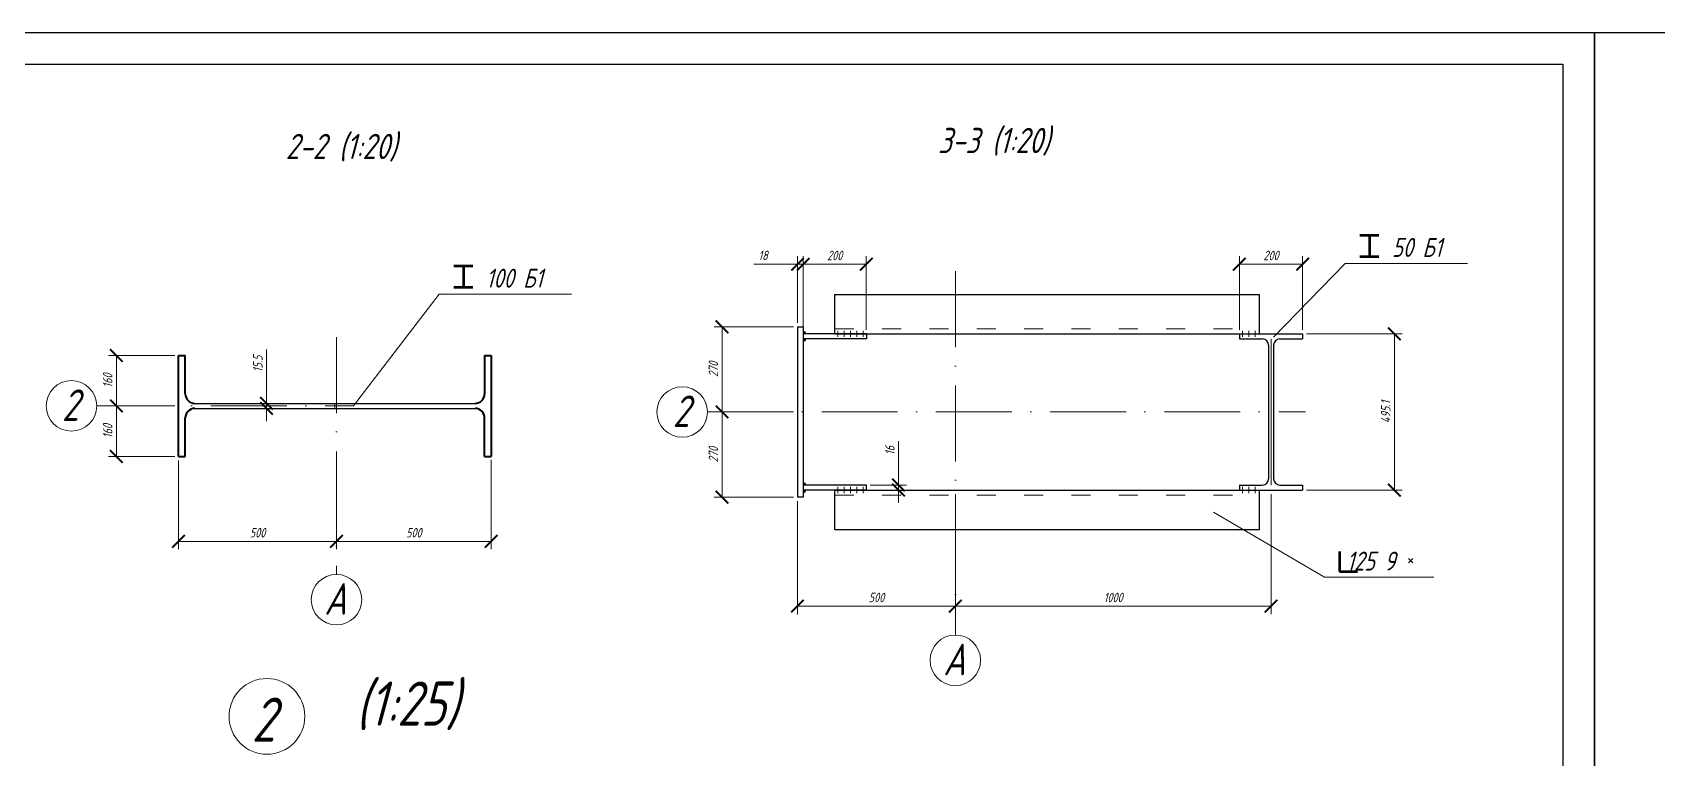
# Model space of a CAD drawing. Header units: millimetres. Extents: x 1665 to 4316, y 443 to 1647.
# Drawn here: x 2258.6 to 2516, y 1532 to 1647 of the extents above; entities that cross this region are included whole.
import ezdxf

# ---------------------------------------------------------------- set-up
doc = ezdxf.new("R2010")
doc.units = ezdxf.units.MM
doc.linetypes.add('ACAD_ISO03W100', pattern=[30, 12, -18])
doc.linetypes.add('ACAD_ISO10W100', pattern=[18, 12, -3, 0, -3])
doc.layers.get('0').update_dxf_attribs({"lineweight": 18})
doc.styles.get("Standard").update_dxf_attribs({"font": 'romans.shx', "width": 0.75, "oblique": 15, "height": 1.5})
doc.dimstyles.new('ISO-25', dxfattribs={"dimtxt": 1.5, "dimasz": 2, "dimexe": 1.25, "dimexo": 0.625, "dimtad": 1, "dimtxsty": 'Standard', "dimblk": 'ARCHTICK', "dimcen": 2.5, "dimadec": 0, "dimazin": 0, "dimtfac": 1, "dimtmove": 0, "dimatfit": 3, "dimldrblk": 'NONE', "dimfxl": 1, "dimlwd": 18, "dimlwe": 18, "dimarcsym": 0})

# ---------------------------------------------------------------- blocks, each defined once
blk = doc.blocks.new('_ArchTick')
at = {"color": 0, "linetype": 'ByBlock', "const_width": 0.15}
blk.add_lwpolyline([(-0.5, -0.5), (0.5, 0.5)], dxfattribs=at)
blk = doc.blocks.new('*D215')
at = {"color": 0, "lineweight": 18, "transparency": 16777216}
for p, q in [((2281.79, 1579.19), (2281.79, 1565.11)), ((2306.79, 1579.19), (2306.79, 1565.11)), ((2281.79, 1566.36), (2306.79, 1566.36))]:
    blk.add_line(p, q, dxfattribs=at)
at = {"layer": 'Defpoints', "color": 0, "transparency": 16777216}
for p in [(2281.79, 1579.81), (2306.79, 1579.81), (2306.79, 1566.36)]:
    blk.add_point(p, dxfattribs=at)
at = {"color": 0, "lineweight": 18, "transparency": 16777216, "xscale": 2, "yscale": 2, "zscale": 2, "rotation": 180}
blk.add_blockref('_ArchTick', (2281.79, 1566.36), dxfattribs=at)
at = {"color": 0, "lineweight": 18, "transparency": 16777216, "xscale": 2, "yscale": 2, "zscale": 2}
blk.add_blockref('_ArchTick', (2306.79, 1566.36), dxfattribs=at)
at = {"color": 0, "transparency": 16777216, "insert": (2294.29, 1567.73), "char_height": 1.5, "attachment_point": 5}
blk.add_mtext('500', dxfattribs=at)
blk = doc.blocks.new('_None')
blk = doc.blocks.new('*D216')
at = {"color": 0, "lineweight": 18, "transparency": 16777216}
for p, q in [((2306.79, 1579.28), (2306.79, 1565.11)), ((2331.29, 1579.28), (2331.29, 1565.11)), ((2306.79, 1566.36), (2331.29, 1566.36))]:
    blk.add_line(p, q, dxfattribs=at)
at = {"layer": 'Defpoints', "color": 0, "transparency": 16777216}
for p in [(2306.79, 1579.91), (2331.29, 1579.91), (2331.29, 1566.36)]:
    blk.add_point(p, dxfattribs=at)
at = {"color": 0, "lineweight": 18, "transparency": 16777216, "xscale": 2, "yscale": 2, "zscale": 2, "rotation": 180}
blk.add_blockref('_ArchTick', (2306.79, 1566.36), dxfattribs=at)
at = {"color": 0, "lineweight": 18, "transparency": 16777216, "xscale": 2, "yscale": 2, "zscale": 2}
blk.add_blockref('_ArchTick', (2331.29, 1566.36), dxfattribs=at)
at = {"color": 0, "transparency": 16777216, "insert": (2319.04, 1567.73), "char_height": 1.5, "attachment_point": 5}
blk.add_mtext('500', dxfattribs=at)
blk = doc.blocks.new('*D217')
at = {"color": 0, "lineweight": 18, "transparency": 16777216}
for p, q in [((2281.17, 1595.81), (2270.68, 1595.81)), ((2271.93, 1595.81), (2271.93, 1587.81)), ((2281.17, 1587.81), (2270.68, 1587.81))]:
    blk.add_line(p, q, dxfattribs=at)
at = {"layer": 'Defpoints', "color": 0, "transparency": 16777216}
for p in [(2281.79, 1595.81), (2271.93, 1587.81), (2281.79, 1587.81)]:
    blk.add_point(p, dxfattribs=at)
at = {"color": 0, "lineweight": 18, "transparency": 16777216, "xscale": 2, "yscale": 2, "zscale": 2}
for p, rotation in [((2271.93, 1595.81), 90), ((2271.93, 1587.81), 270)]:
    blk.add_blockref('_ArchTick', p, dxfattribs=dict(at, rotation=rotation))
at = {"color": 0, "transparency": 16777216, "insert": (2270.56, 1591.81), "char_height": 1.5, "attachment_point": 5, "rotation": 90}
blk.add_mtext('160', dxfattribs=at)
blk = doc.blocks.new('*D218')
at = {"color": 0, "lineweight": 18, "transparency": 16777216}
for p, q in [((2281.17, 1587.81), (2270.68, 1587.81)), ((2271.93, 1587.81), (2271.93, 1579.81)), ((2281.17, 1579.81), (2270.68, 1579.81))]:
    blk.add_line(p, q, dxfattribs=at)
at = {"layer": 'Defpoints', "color": 0, "transparency": 16777216}
for p in [(2281.79, 1587.81), (2271.93, 1579.81), (2281.79, 1579.81)]:
    blk.add_point(p, dxfattribs=at)
at = {"color": 0, "lineweight": 18, "transparency": 16777216, "xscale": 2, "yscale": 2, "zscale": 2}
for p, rotation in [((2271.93, 1587.81), 90), ((2271.93, 1579.81), 270)]:
    blk.add_blockref('_ArchTick', p, dxfattribs=dict(at, rotation=rotation))
at = {"color": 0, "transparency": 16777216, "insert": (2270.56, 1583.81), "char_height": 1.5, "attachment_point": 5, "rotation": 90}
blk.add_mtext('160', dxfattribs=at)
blk = doc.blocks.new('*D219')
at = {"color": 0, "lineweight": 18, "transparency": 16777216}
for p, q in [((2295.71, 1588.21), (2295.71, 1596.76)), ((2284.97, 1588.21), (2296.96, 1588.21)), ((2295.71, 1587.41), (2295.71, 1588.21)), ((2284.97, 1587.41), (2296.96, 1587.41)), ((2295.71, 1587.41), (2295.71, 1585.41))]:
    blk.add_line(p, q, dxfattribs=at)
at = {"layer": 'Defpoints', "color": 0, "transparency": 16777216}
for p in [(2284.34, 1588.21), (2295.71, 1588.21), (2284.34, 1587.41)]:
    blk.add_point(p, dxfattribs=at)
at = {"color": 0, "lineweight": 18, "transparency": 16777216, "xscale": 2, "yscale": 2, "zscale": 2}
for p, rotation in [((2295.71, 1588.21), 270), ((2295.71, 1587.41), 90)]:
    blk.add_blockref('_ArchTick', p, dxfattribs=dict(at, rotation=rotation))
at = {"color": 0, "transparency": 16777216, "insert": (2294.34, 1594.48), "char_height": 1.5, "attachment_point": 5, "rotation": 90}
blk.add_mtext('15.5', dxfattribs=at)
blk = doc.blocks.new('*D220')
at = {"color": 0, "lineweight": 18, "transparency": 16777216}
for p, q in [((2379.81, 1572.73), (2379.81, 1554.85)), ((2404.81, 1572.73), (2404.81, 1554.85)), ((2379.81, 1556.1), (2404.81, 1556.1))]:
    blk.add_line(p, q, dxfattribs=at)
at = {"layer": 'Defpoints', "color": 0, "transparency": 16777216}
for p in [(2379.81, 1573.35), (2404.81, 1573.35), (2404.81, 1556.1)]:
    blk.add_point(p, dxfattribs=at)
at = {"color": 0, "lineweight": 18, "transparency": 16777216, "xscale": 2, "yscale": 2, "zscale": 2, "rotation": 180}
blk.add_blockref('_ArchTick', (2379.81, 1556.1), dxfattribs=at)
at = {"color": 0, "lineweight": 18, "transparency": 16777216, "xscale": 2, "yscale": 2, "zscale": 2}
blk.add_blockref('_ArchTick', (2404.81, 1556.1), dxfattribs=at)
at = {"color": 0, "transparency": 16777216, "insert": (2392.31, 1557.47), "char_height": 1.5, "attachment_point": 5}
blk.add_mtext('500', dxfattribs=at)
blk = doc.blocks.new('*D221')
at = {"color": 0, "lineweight": 18, "transparency": 16777216}
for p, q in [((2404.81, 1573.85), (2404.81, 1554.85)), ((2454.81, 1573.85), (2454.81, 1554.85)), ((2404.81, 1556.1), (2454.81, 1556.1))]:
    blk.add_line(p, q, dxfattribs=at)
at = {"layer": 'Defpoints', "color": 0, "transparency": 16777216}
for p in [(2404.81, 1574.48), (2454.81, 1574.48), (2454.81, 1556.1)]:
    blk.add_point(p, dxfattribs=at)
at = {"color": 0, "lineweight": 18, "transparency": 16777216, "xscale": 2, "yscale": 2, "zscale": 2, "rotation": 180}
blk.add_blockref('_ArchTick', (2404.81, 1556.1), dxfattribs=at)
at = {"color": 0, "lineweight": 18, "transparency": 16777216, "xscale": 2, "yscale": 2, "zscale": 2}
blk.add_blockref('_ArchTick', (2454.81, 1556.1), dxfattribs=at)
at = {"color": 0, "transparency": 16777216, "insert": (2429.81, 1557.47), "char_height": 1.5, "attachment_point": 5}
blk.add_mtext('1000', dxfattribs=at)
blk = doc.blocks.new('*D222')
at = {"color": 0, "lineweight": 18, "transparency": 16777216}
for p, q in [((2379.19, 1600.35), (2366.61, 1600.35)), ((2367.86, 1600.35), (2367.86, 1586.85)), ((2379.19, 1586.85), (2366.61, 1586.85))]:
    blk.add_line(p, q, dxfattribs=at)
at = {"layer": 'Defpoints', "color": 0, "transparency": 16777216}
for p in [(2379.81, 1600.35), (2367.86, 1586.85), (2379.81, 1586.85)]:
    blk.add_point(p, dxfattribs=at)
at = {"color": 0, "lineweight": 18, "transparency": 16777216, "xscale": 2, "yscale": 2, "zscale": 2}
for p, rotation in [((2367.86, 1600.35), 90), ((2367.86, 1586.85), 270)]:
    blk.add_blockref('_ArchTick', p, dxfattribs=dict(at, rotation=rotation))
at = {"color": 0, "transparency": 16777216, "insert": (2366.49, 1593.6), "char_height": 1.5, "attachment_point": 5, "rotation": 90}
blk.add_mtext('270', dxfattribs=at)
blk = doc.blocks.new('*D223')
at = {"color": 0, "lineweight": 18, "transparency": 16777216}
for p, q in [((2379.19, 1586.85), (2366.61, 1586.85)), ((2367.86, 1586.85), (2367.86, 1573.35)), ((2379.19, 1573.35), (2366.61, 1573.35))]:
    blk.add_line(p, q, dxfattribs=at)
at = {"layer": 'Defpoints', "color": 0, "transparency": 16777216}
for p in [(2379.81, 1586.85), (2367.86, 1573.35), (2379.81, 1573.35)]:
    blk.add_point(p, dxfattribs=at)
at = {"color": 0, "lineweight": 18, "transparency": 16777216, "xscale": 2, "yscale": 2, "zscale": 2}
for p, rotation in [((2367.86, 1586.85), 90), ((2367.86, 1573.35), 270)]:
    blk.add_blockref('_ArchTick', p, dxfattribs=dict(at, rotation=rotation))
at = {"color": 0, "transparency": 16777216, "insert": (2366.49, 1580.1), "char_height": 1.5, "attachment_point": 5, "rotation": 90}
blk.add_mtext('270', dxfattribs=at)
blk = doc.blocks.new('*D224')
at = {"color": 0, "lineweight": 18, "transparency": 16777216}
for p, q in [((2380.71, 1599.86), (2380.71, 1611.51)), ((2390.71, 1599.86), (2390.71, 1611.51)), ((2380.71, 1610.26), (2390.71, 1610.26))]:
    blk.add_line(p, q, dxfattribs=at)
at = {"layer": 'Defpoints', "color": 0, "transparency": 16777216}
for p in [(2390.71, 1610.26), (2380.71, 1599.23), (2390.71, 1599.23)]:
    blk.add_point(p, dxfattribs=at)
at = {"color": 0, "lineweight": 18, "transparency": 16777216, "xscale": 2, "yscale": 2, "zscale": 2, "rotation": 180}
blk.add_blockref('_ArchTick', (2380.71, 1610.26), dxfattribs=at)
at = {"color": 0, "lineweight": 18, "transparency": 16777216, "xscale": 2, "yscale": 2, "zscale": 2}
blk.add_blockref('_ArchTick', (2390.71, 1610.26), dxfattribs=at)
at = {"color": 0, "transparency": 16777216, "insert": (2385.71, 1611.64), "char_height": 1.5, "attachment_point": 5}
blk.add_mtext('200', dxfattribs=at)
blk = doc.blocks.new('*D225')
at = {"color": 0, "lineweight": 18, "transparency": 16777216}
for p, q in [((2449.81, 1599.86), (2449.81, 1611.51)), ((2459.81, 1599.86), (2459.81, 1611.51)), ((2449.81, 1610.26), (2459.81, 1610.26))]:
    blk.add_line(p, q, dxfattribs=at)
at = {"layer": 'Defpoints', "color": 0, "transparency": 16777216}
for p in [(2459.81, 1610.26), (2449.81, 1599.23), (2459.81, 1599.23)]:
    blk.add_point(p, dxfattribs=at)
at = {"color": 0, "lineweight": 18, "transparency": 16777216, "xscale": 2, "yscale": 2, "zscale": 2, "rotation": 180}
blk.add_blockref('_ArchTick', (2449.81, 1610.26), dxfattribs=at)
at = {"color": 0, "lineweight": 18, "transparency": 16777216, "xscale": 2, "yscale": 2, "zscale": 2}
blk.add_blockref('_ArchTick', (2459.81, 1610.26), dxfattribs=at)
at = {"color": 0, "transparency": 16777216, "insert": (2454.81, 1611.64), "char_height": 1.5, "attachment_point": 5}
blk.add_mtext('200', dxfattribs=at)
blk = doc.blocks.new('*D226')
at = {"color": 0, "lineweight": 18, "transparency": 16777216}
for p, q in [((2379.81, 1600.98), (2379.81, 1611.51)), ((2380.71, 1600.98), (2380.71, 1611.51)), ((2379.81, 1610.26), (2372.88, 1610.26)), ((2380.71, 1610.26), (2379.81, 1610.26)), ((2380.71, 1610.26), (2382.71, 1610.26))]:
    blk.add_line(p, q, dxfattribs=at)
at = {"layer": 'Defpoints', "color": 0, "transparency": 16777216}
for p in [(2379.81, 1610.26), (2379.81, 1600.35), (2380.71, 1600.35)]:
    blk.add_point(p, dxfattribs=at)
at = {"color": 0, "lineweight": 18, "transparency": 16777216, "xscale": 2, "yscale": 2, "zscale": 2}
blk.add_blockref('_ArchTick', (2379.81, 1610.26), dxfattribs=at)
at = {"color": 0, "lineweight": 18, "transparency": 16777216, "xscale": 2, "yscale": 2, "zscale": 2, "rotation": 180}
blk.add_blockref('_ArchTick', (2380.71, 1610.26), dxfattribs=at)
at = {"color": 0, "transparency": 16777216, "insert": (2374.35, 1611.64), "char_height": 1.5, "attachment_point": 5}
blk.add_mtext('18', dxfattribs=at)
blk = doc.blocks.new('*D227')
at = {"color": 0, "lineweight": 18, "transparency": 16777216}
for p, q in [((2395.81, 1575.28), (2395.81, 1582.21)), ((2391.34, 1575.28), (2397.06, 1575.28)), ((2395.81, 1574.48), (2395.81, 1575.28)), ((2391.34, 1574.48), (2397.06, 1574.48)), ((2395.81, 1574.48), (2395.81, 1572.48))]:
    blk.add_line(p, q, dxfattribs=at)
at = {"layer": 'Defpoints', "color": 0, "transparency": 16777216}
for p in [(2390.71, 1575.28), (2395.81, 1575.28), (2390.71, 1574.48)]:
    blk.add_point(p, dxfattribs=at)
at = {"color": 0, "lineweight": 18, "transparency": 16777216, "xscale": 2, "yscale": 2, "zscale": 2}
for p, rotation in [((2395.81, 1575.28), 270), ((2395.81, 1574.48), 90)]:
    blk.add_blockref('_ArchTick', p, dxfattribs=dict(at, rotation=rotation))
at = {"color": 0, "transparency": 16777216, "insert": (2394.44, 1580.74), "char_height": 1.5, "attachment_point": 5, "rotation": 90}
blk.add_mtext('16', dxfattribs=at)
blk = doc.blocks.new('*D228')
at = {"color": 0, "lineweight": 18, "transparency": 16777216}
for p, q in [((2460.44, 1599.23), (2475.6, 1599.23)), ((2474.35, 1599.23), (2474.35, 1574.48)), ((2460.44, 1574.48), (2475.6, 1574.48))]:
    blk.add_line(p, q, dxfattribs=at)
at = {"layer": 'Defpoints', "color": 0, "transparency": 16777216}
for p in [(2459.81, 1599.23), (2459.81, 1574.48), (2474.35, 1574.48)]:
    blk.add_point(p, dxfattribs=at)
at = {"color": 0, "lineweight": 18, "transparency": 16777216, "xscale": 2, "yscale": 2, "zscale": 2}
for p, rotation in [((2474.35, 1599.23), 90), ((2474.35, 1574.48), 270)]:
    blk.add_blockref('_ArchTick', p, dxfattribs=dict(at, rotation=rotation))
at = {"color": 0, "transparency": 16777216, "insert": (2472.97, 1586.85), "char_height": 1.5, "attachment_point": 5, "rotation": 90}
blk.add_mtext('495.1', dxfattribs=at)

msp = doc.modelspace()

# ---------------------------------------------------------------- hatches: boundary and pattern name
h = msp.add_hatch(color=256)
h.dxf.hatch_style = 1
h.paths.add_polyline_path([(2380.715, 1599.64), (2380.715, 1599.23), (2381.124, 1599.23, 0.4142136)])
h.paths.add_polyline_path([(2381.124, 1598.43), (2380.715, 1598.43), (2380.715, 1598.021, 0.4142136)])
h = msp.add_hatch(color=256)
h.dxf.hatch_style = 1
h.paths.add_polyline_path([(2380.715, 1575.685), (2380.715, 1575.275), (2381.124, 1575.275, 0.4142136)])
h.paths.add_polyline_path([(2381.124, 1574.475), (2380.715, 1574.475), (2380.715, 1574.066, 0.4142136)])

# ---------------------------------------------------------------- linework, layer by layer
at = {"lineweight": -2}
for p, q in [((1665.02, 1646.955), (2506.02, 1646.955)), ((2506.02, 1646.955), (2506.02, 1052.955)), ((2506.02, 1646.955), (3347.02, 1646.955)), ((2506.02, 1052.955), (2506.02, 1646.955))]:
    msp.add_line(p, q, dxfattribs=at)
at = {"lineweight": 30}
for p, q in [((1685.02, 1641.955), (2501.02, 1641.955)), ((2501.02, 1641.955), (2501.02, 1057.955)), ((2385.715, 1599.23), (2385.715, 1605.48)), ((2385.715, 1605.48), (2452.971, 1605.48)), ((2452.971, 1599.23), (2452.971, 1605.48)), ((2379.815, 1600.353), (2379.815, 1573.353)), ((2379.815, 1600.353), (2380.715, 1600.353)), ((2380.715, 1600.353), (2380.715, 1573.353)), ((2390.715, 1599.23), (2380.715, 1599.23)), ((2390.715, 1598.43), (2380.715, 1598.43)), ((2385.715, 1599.23), (2452.971, 1599.23)), ((2390.715, 1599.23), (2390.715, 1598.43)), ((2449.815, 1599.23), (2459.815, 1599.23)), ((2449.815, 1599.23), (2449.815, 1598.43)), ((2449.815, 1598.43), (2453.415, 1598.43)), ((2456.215, 1598.43), (2459.815, 1598.43)), ((2459.815, 1599.23), (2459.815, 1598.43)), ((2454.415, 1597.43), (2454.415, 1576.275)), ((2455.215, 1597.43), (2455.215, 1576.275)), ((2284.344, 1588.212), (2328.744, 1588.212)), ((2284.344, 1587.412), (2328.744, 1587.412)), ((2390.715, 1575.275), (2380.715, 1575.275)), ((2390.715, 1574.475), (2390.715, 1575.275)), ((2449.815, 1575.275), (2453.415, 1575.275)), ((2449.815, 1575.275), (2449.815, 1574.475)), ((2456.215, 1575.275), (2459.815, 1575.275)), ((2459.815, 1575.275), (2459.815, 1574.475)), ((2380.715, 1573.353), (2379.815, 1573.353)), ((2390.715, 1574.475), (2380.715, 1574.475)), ((2385.715, 1568.225), (2385.715, 1574.475)), ((2385.715, 1574.475), (2452.971, 1574.475)), ((2449.815, 1574.475), (2459.815, 1574.475)), ((2452.971, 1568.225), (2452.971, 1574.475)), ((2385.715, 1568.225), (2452.971, 1568.225))]:
    msp.add_line(p, q, dxfattribs=at)
at = {"lineweight": 53}
for p, q in [((2468.88, 1614.868), (2471.88, 1614.868)), ((2470.38, 1614.868), (2470.38, 1611.483)), ((2468.88, 1611.483), (2471.88, 1611.483)), ((2325.386, 1609.996), (2328.386, 1609.996)), ((2326.886, 1609.996), (2326.886, 1606.611)), ((2325.386, 1606.611), (2328.386, 1606.611))]:
    msp.add_line(p, q, dxfattribs=at)
at = {"linetype": 'ACAD_ISO10W100'}
for p, q in [((2404.815, 1609.131), (2404.815, 1551.528)), ((2306.794, 1598.684), (2306.794, 1561.127)), ((2268.814, 1587.812), (2309.51, 1587.812)), ((2365.546, 1586.853), (2460.255, 1586.853))]:
    msp.add_line(p, q, dxfattribs=at)
for p, q in [((2455.201, 1598.682), (2466.537, 1610.381)), ((2466.537, 1610.381), (2485.932, 1610.381)), ((2309.51, 1587.812), (2323.042, 1605.509)), ((2323.042, 1605.509), (2344.027, 1605.509)), ((2386.215, 1598.73), (2386.215, 1599.73)), ((2387.215, 1598.73), (2387.215, 1599.73)), ((2388.215, 1598.73), (2388.215, 1599.73)), ((2389.215, 1598.73), (2389.215, 1599.73)), ((2390.215, 1598.73), (2390.215, 1599.73)), ((2450.315, 1598.73), (2450.315, 1599.73)), ((2451.315, 1598.73), (2451.315, 1599.73)), ((2452.315, 1598.73), (2452.315, 1599.73)), ((2306.544, 1588.212), (2306.544, 1587.412)), ((2386.215, 1573.975), (2386.215, 1574.975)), ((2387.215, 1573.975), (2387.215, 1574.975)), ((2388.215, 1573.975), (2388.215, 1574.975)), ((2389.215, 1573.975), (2389.215, 1574.975)), ((2390.215, 1573.975), (2390.215, 1574.975)), ((2450.315, 1573.975), (2450.315, 1574.975)), ((2451.315, 1573.975), (2451.315, 1574.975)), ((2452.315, 1573.975), (2452.315, 1574.975)), ((2445.709, 1570.991), (2463.277, 1560.7)), ((2476.599, 1563.653), (2477.278, 1562.975)), ((2477.278, 1563.653), (2476.599, 1562.975)), ((2463.277, 1560.7), (2480.577, 1560.7))]:
    msp.add_line(p, q)
at = {"linetype": 'ACAD_ISO03W100', "lineweight": 20, "ltscale": 0.25}
for p, q in [((2385.715, 1600.03), (2452.971, 1600.03)), ((2385.715, 1573.675), (2452.971, 1573.675))]:
    msp.add_line(p, q, dxfattribs=at)
at = {"lineweight": 18}
msp.add_line((2454.815, 1598.43), (2454.815, 1575.275), dxfattribs=at)
at = {"lineweight": 40}
for p, q in [((2281.794, 1579.812), (2281.794, 1595.812)), ((2281.794, 1595.812), (2282.844, 1595.812)), ((2282.844, 1589.712), (2282.844, 1595.812)), ((2330.244, 1595.812), (2330.244, 1589.712)), ((2330.244, 1595.812), (2331.294, 1595.812)), ((2331.294, 1595.812), (2331.294, 1579.812)), ((2282.844, 1579.812), (2282.844, 1585.912)), ((2330.244, 1579.812), (2330.244, 1585.912)), ((2281.794, 1579.812), (2282.844, 1579.812)), ((2330.244, 1579.812), (2331.294, 1579.812))]:
    msp.add_line(p, q, dxfattribs=at)
at = {"lineweight": 60}
for p, q in [((2465.666, 1564.758), (2465.666, 1561.605)), ((2465.666, 1561.605), (2468.497, 1561.605))]:
    msp.add_line(p, q, dxfattribs=at)
for centre, radius in [((2264.814, 1587.812), 4), ((2361.546, 1586.853), 4), ((2306.794, 1557.127), 4), ((2404.815, 1547.528), 4), ((2295.775, 1538.64), 6)]:
    msp.add_circle(centre, radius)
for centre, start, end in [((2380.715, 1599.23), 0, 90), ((2380.715, 1598.43), 270, 0), ((2380.715, 1575.275), 0, 90), ((2380.715, 1574.475), 270, 0)]:
    msp.add_arc(centre, 0.41, start, end)
at = {"lineweight": 30}
for centre, start, end in [((2453.415, 1597.43), 0, 90), ((2456.215, 1597.43), 90, 180), ((2453.415, 1576.275), 270, 0), ((2456.215, 1576.275), 180, 270)]:
    msp.add_arc(centre, 1, start, end, dxfattribs=at)
at = {"lineweight": 40}
for centre, start, end in [((2284.344, 1589.712), 180, 270), ((2328.744, 1589.712), 270, 0), ((2284.344, 1585.912), 90, 180), ((2328.744, 1585.912), 0, 90)]:
    msp.add_arc(centre, 1.5, start, end, dxfattribs=at)

# ---------------------------------------------------------------- texts
for s, width, gutter_width, insert, char_height, attachment_point in [('3-3 (1:20)', 29.90022, 7.5, (2402.054, 1631.848), 4, 1), ('2-2 (1:20)', 30.33884, 7.5, (2298.751, 1630.91), 4, 1), ('50 Б1', 22.94433, 7.5, (2473.969, 1614.413), 3, 1), ('100 Б1', 22.94433, 7.5, (2330.475, 1609.541), 3, 1), ('2', 8.20492, 7.5, (2264.635, 1587.924), 5, 5), ('2', 8.20492, 7.5, (2361.367, 1586.966), 5, 5), ('   125 9', 22.94433, 7.5, (2462.304, 1564.732), 3, 1), ('А', 8.20492, 7.5, (2306.616, 1557.24), 5, 5), ('А', 8.20492, 7.5, (2404.636, 1547.641), 5, 5), (' (1:25)', 57.61317, 12.5, (2306.339, 1544.166), 7, 1), ('2', 19.25403, 7.5, (2293.34, 1541.625), 7, 1)]:
    msp.add_mtext_dynamic_manual_height_columns(s, width=width, gutter_width=gutter_width, heights=[0], dxfattribs=dict(insert=insert, char_height=char_height, attachment_point=attachment_point))

# ---------------------------------------------------------------- dimensions: what is measured, and where the dimension line sits
for base, p1, p2, text, picture, middle in [((2379.815, 1610.265), (2380.715, 1600.353), (2379.815, 1600.353), '18', '*D226', (2374.348, 1611.64)), ((2390.715, 1610.265), (2380.715, 1599.23), (2390.715, 1599.23), '200', '*D224', (2385.715, 1611.64)), ((2459.815, 1610.265), (2449.815, 1599.23), (2459.815, 1599.23), '200', '*D225', (2454.815, 1611.64)), ((2306.794, 1566.357), (2281.794, 1579.812), (2306.794, 1579.812), '500', '*D215', (2294.294, 1567.732)), ((2331.294, 1566.357), (2306.794, 1579.906), (2331.294, 1579.906), '500', '*D216', (2319.044, 1567.732)), ((2404.815, 1556.099), (2379.815, 1573.353), (2404.815, 1573.353), '500', '*D220', (2392.315, 1557.474)), ((2454.815, 1556.099), (2404.815, 1574.475), (2454.815, 1574.475), '1000', '*D221', (2429.815, 1557.474))]:
    dim = msp.add_linear_dim(base=base, p1=p1, p2=p2, text=text, dimstyle='ISO-25')
    dim.commit()
    dim.dimension.update_dxf_attribs({"geometry": picture, "text_midpoint": middle})
for base, p1, p2, text, picture, middle in [((2367.865, 1586.853), (2379.815, 1600.353), (2379.815, 1586.853), '270', '*D222', (2366.49, 1593.603)), ((2474.35, 1574.475), (2459.815, 1599.23), (2459.815, 1574.475), '495.1', '*D228', (2472.975, 1586.853)), ((2271.934, 1587.812), (2281.794, 1595.812), (2281.794, 1587.812), '160', '*D217', (2270.559, 1591.812)), ((2295.714, 1588.212), (2284.344, 1587.412), (2284.344, 1588.212), '15.5', '*D219', (2294.339, 1594.484)), ((2271.934, 1579.812), (2281.794, 1587.812), (2281.794, 1579.812), '160', '*D218', (2270.559, 1583.812)), ((2367.865, 1573.353), (2379.815, 1586.853), (2379.815, 1573.353), '270', '*D223', (2366.49, 1580.103)), ((2395.813, 1575.275), (2390.715, 1574.475), (2390.715, 1575.275), '16', '*D227', (2394.438, 1580.742))]:
    dim = msp.add_linear_dim(base=base, p1=p1, p2=p2, angle=90, text=text, dimstyle='ISO-25')
    dim.commit()
    dim.dimension.update_dxf_attribs({"geometry": picture, "text_midpoint": middle})

doc.saveas('drawing.dxf')
